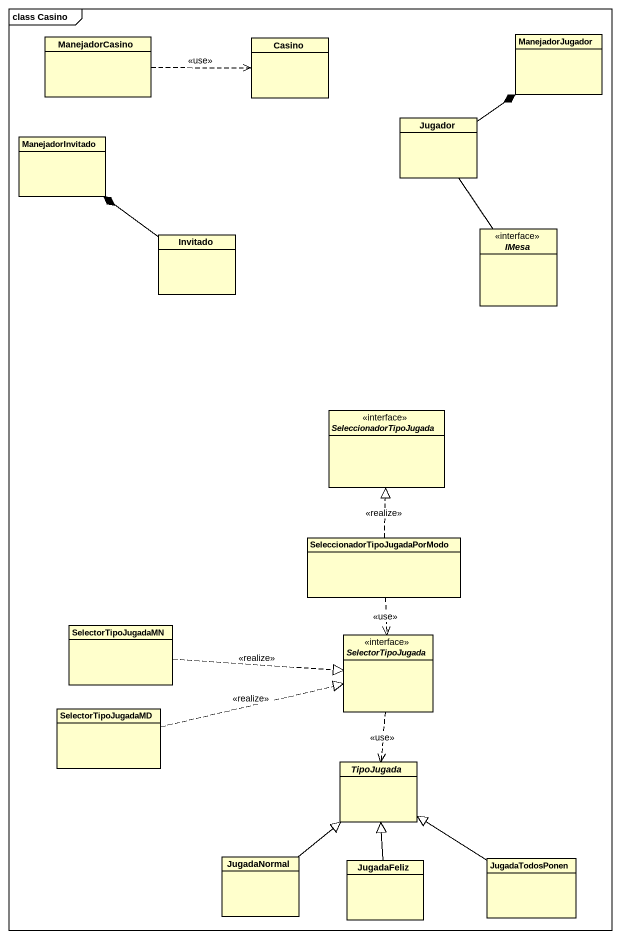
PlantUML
@startuml
mainframe class Casino
hide circle
hide empty members
class ManejadorCasino
class Casino
class ManejadorJugador
class ManejadorInvitado
class Jugador
class Invitado
interface IMesa <<interface>>
interface SeleccionadorTipoJugada <<interface>>
class "SeleccionadorTipoJugadaPorModo" as SeleccionadorTipoJugadaPorMo
class SelectorTipoJugadaMN
interface SelectorTipoJugada <<interface>>
class SelectorTipoJugadaMD
abstract class TipoJugada
class JugadaNormal
class JugadaFeliz
class JugadaTodosPonen
ManejadorCasino .right.> Casino : <<use>>
Jugador -up-* ManejadorJugador
Jugador -- IMesa
Invitado -up-* ManejadorInvitado
SeleccionadorTipoJugadaPorMo .up.|> SeleccionadorTipoJugada : <<realize>>
SeleccionadorTipoJugadaPorMo ..> SelectorTipoJugada : <<use>>
SelectorTipoJugadaMN .right.|> SelectorTipoJugada : <<realize>>
SelectorTipoJugada ..> TipoJugada : <<use>>
SelectorTipoJugadaMD .right.|> SelectorTipoJugada : <<realize>>
JugadaNormal -up-|> TipoJugada
JugadaFeliz -up-|> TipoJugada
JugadaTodosPonen -up-|> TipoJugada
@enduml
